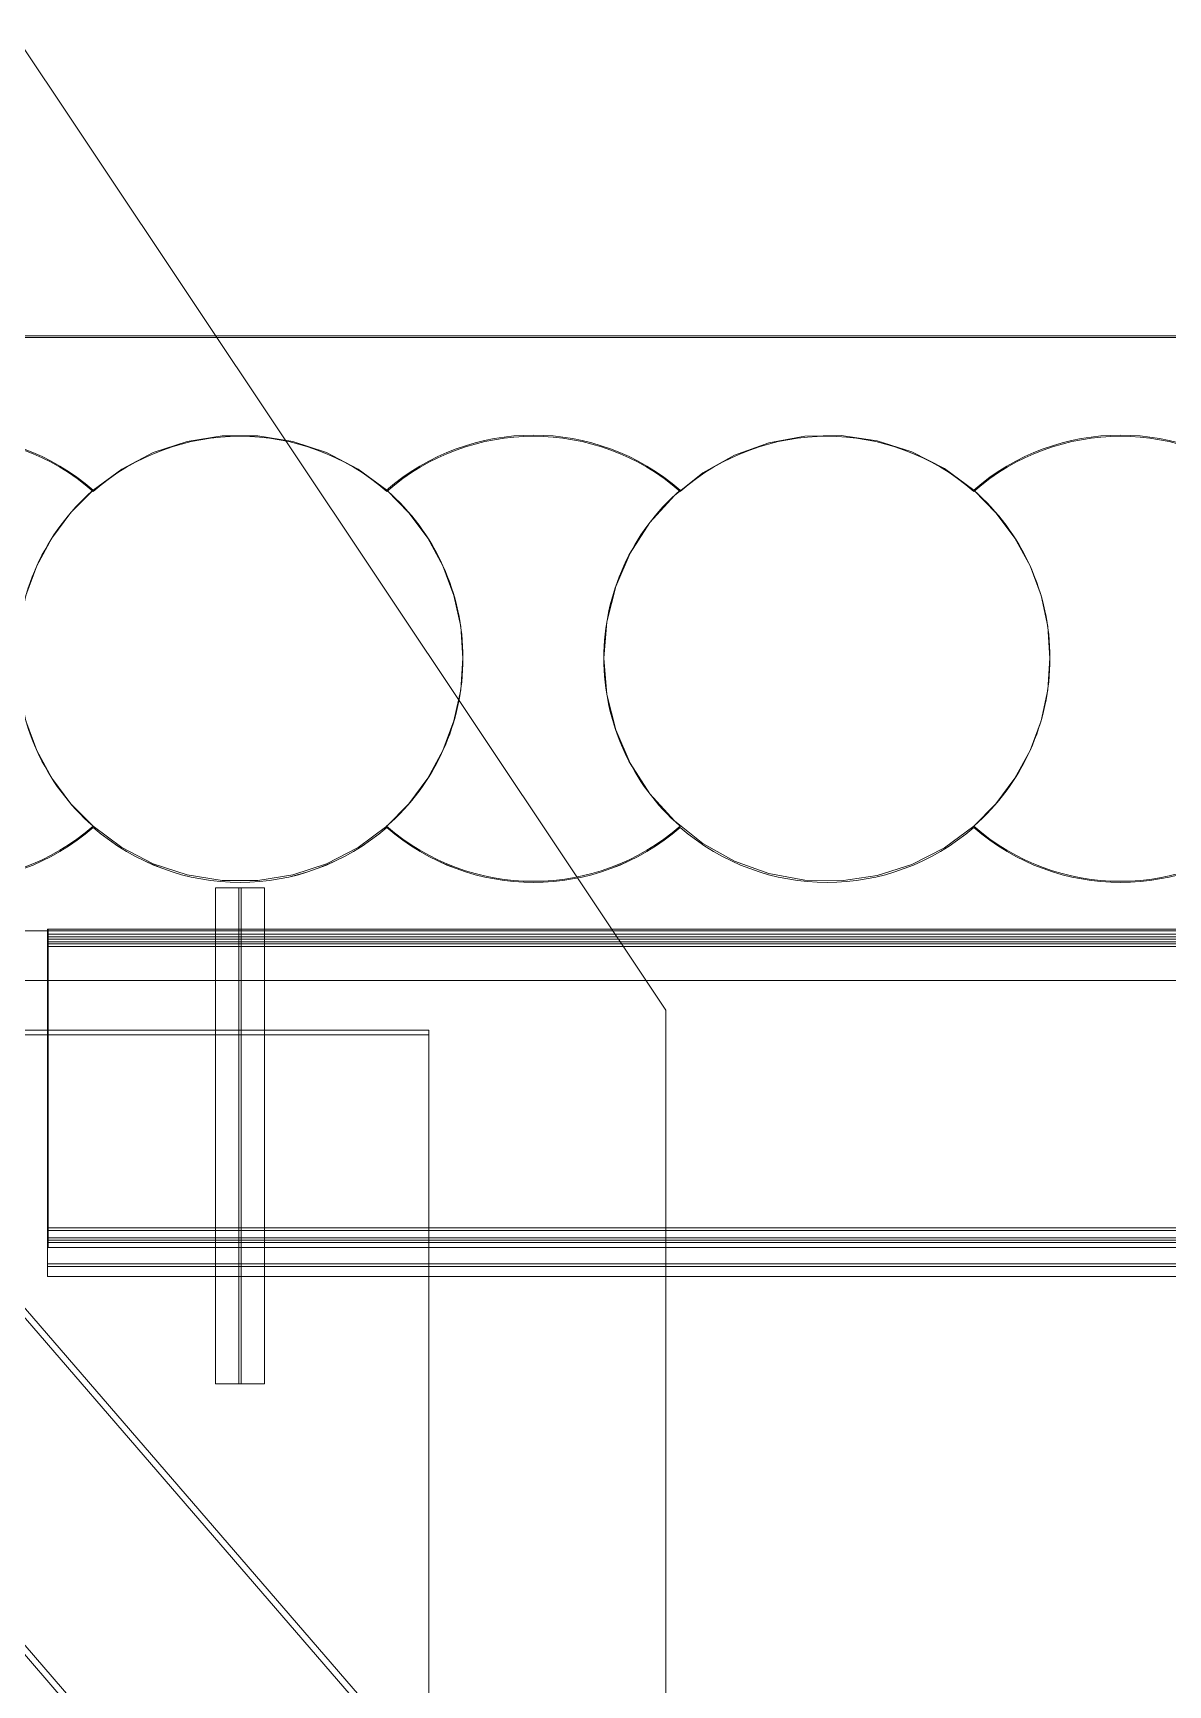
# Model space of a CAD drawing. Header units: metres. Extents: x 1753726 to 1755216, y 5920592 to 5921703.
# Drawn here: x 1755129.382 to 1755131.671, y 5921416.894 to 5921420.226 of the extents above; entities that cross this region are included whole.
import ezdxf

# ---------------------------------------------------------------- set-up
doc = ezdxf.new("R2010")
doc.units = ezdxf.units.M
for name, color, linetype, lineweight in [('A-FLOR-____-OTLN', 9, 'Continuous', 9), ('A-WALL-____-OTLN', 2, 'Continuous', 9), ('S-BEAM-____-OTLN', 7, 'Continuous', 9), ('S-FNDN-____-OTLN', 7, 'Continuous', 9)]:
    doc.layers.add(name, color=color, linetype=linetype, lineweight=lineweight)

# ---------------------------------------------------------------- blocks, each defined once
blk = doc.blocks.new('308492-ARUP-STPW-MOD-1600_rvt-1-X-ARUP-GL-HERNE_BAY_ALIGNMENT')
at = {"layer": 'A-WALL-____-OTLN'}
for p, q in [((1755126.7805, 5921418.2154), (1755130.1803, 5921418.2154)), ((1755130.1803, 5921418.2154), (1755130.1803, 5921417.2154)), ((1755130.1803, 5921415.9022), (1755130.1803, 5921417.2154)), ((1755130.1803, 5921417.2154), (1755130.1803, 5921415.9022))]:
    blk.add_line(p, q, dxfattribs=at)
blk = doc.blocks.new('Arup_Beam_Steel Circular Hollow Section_CHS_AU - STRUT 1A-5182775-X-ARUP-GL-HERNE_BAY_ALIGNMENT')
at = {"layer": 'S-BEAM-____-OTLN'}
for p, q in [((-2.9987, 0.2158), (2.9987, 0.2158)), ((-2.9987, -0.2158), (2.9987, -0.2158))]:
    blk.add_line(p, q, dxfattribs=at)
blk = doc.blocks.new('Arup_Beam_Steel Circular Hollow Section_CHS_AU - 4389171-X-ARUP-GL-HERNE_BAY_ALIGNMENT')
at = {"layer": 'S-BEAM-____-OTLN'}
for p, q in [((698.0239, 297.273), (694.1033, 301.8116)), ((698.0142, 297.2647), (694.0937, 301.8033)), ((693.7575, 301.5129), (697.678, 296.9743)), ((693.7671, 301.5212), (697.6876, 296.9826))]:
    blk.add_line(p, q, dxfattribs=at)
blk = doc.blocks.new('HB_Struct Framing_Support_2 - HB_Struct Framing_Support-5141438-X-ARUP-GL-HERNE_BAY_ALIGNMENT')
at = {"layer": 'S-BEAM-____-OTLN'}
for p, q in [((0.0495, -0.015), (-0.0495, -0.015)), ((-0.0495, -0.015), (-0.0133, -0.015)), ((-0.0133, -0.015), (-0.0495, -0.015)), ((-0.0495, -0.015), (0.0495, -0.015)), ((-0.0495, -0.015), (-0.0495, -1.015)), ((-0.0495, -0.015), (-0.0495, -1.015)), ((-0.0495, -0.015), (-0.0495, -1.015)), ((-0.0495, -0.015), (-0.0495, -1.015)), ((-0.0133, -0.015), (-0.0023, -0.015)), ((-0.0133, -0.015), (-0.0023, -0.015)), ((-0.0023, -1.015), (-0.0023, -0.015)), ((-0.0023, -1.015), (-0.0023, -0.015)), ((0.0023, -0.015), (0.0023, -1.015)), ((0.0023, -0.015), (0.0133, -0.015)), ((0.0023, -0.015), (0.0133, -0.015)), ((0.0023, -1.015), (0.0023, -0.015)), ((0.0495, -0.015), (0.0133, -0.015)), ((0.0133, -0.015), (0.0495, -0.015)), ((0.0495, -1.015), (0.0495, -0.015)), ((0.0495, -0.015), (0.0495, -1.015)), ((0.0495, -0.015), (0.0495, -1.015)), ((0.0495, -0.015), (0.0495, -1.015)), ((0.0495, -1.015), (-0.0495, -1.015)), ((-0.0495, -1.015), (-0.0133, -1.015)), ((-0.0133, -1.015), (-0.0495, -1.015)), ((-0.0495, -1.015), (0.0495, -1.015)), ((-0.0023, -1.015), (-0.0133, -1.015)), ((-0.0023, -1.015), (-0.0133, -1.015)), ((0.0133, -1.015), (0.0023, -1.015)), ((0.0133, -1.015), (0.0023, -1.015)), ((0.0495, -1.015), (0.0133, -1.015)), ((0.0133, -1.015), (0.0495, -1.015))]:
    blk.add_line(p, q, dxfattribs=at)
blk = doc.blocks.new('308492-ARUP-STTW-MOD-0100_rvt-1-X-ARUP-GL-HERNE_BAY_ALIGNMENT')
at = {"layer": 'S-BEAM-____-OTLN'}
for p, q in [((1755132.8015, 5921419.6154), (1755128.0805, 5921419.6154)), ((1755128.0805, 5921419.6154), (1755132.8015, 5921419.6154)), ((1755126.8805, 5921418.4154), (1755132.8015, 5921418.4154)), ((1755126.8805, 5921418.4154), (1755132.8015, 5921418.4154)), ((1755129.4106, 5921418.4185), (1755132.7665, 5921418.4185)), ((1755129.4106, 5921418.4085), (1755129.4106, 5921418.4185)), ((1755129.4106, 5921418.4085), (1755129.4106, 5921418.4185)), ((1755132.7665, 5921418.4185), (1755129.4106, 5921418.4185)), ((1755129.4106, 5921418.3935), (1755129.4106, 5921418.4185)), ((1755129.4106, 5921418.4185), (1755129.4106, 5921418.3935)), ((1755129.4106, 5921418.4185), (1755132.7615, 5921418.4185)), ((1755132.7615, 5921418.4185), (1755129.4106, 5921418.4185)), ((1755129.4106, 5921418.3985), (1755129.4106, 5921418.4185)), ((1755129.4106, 5921418.4185), (1755129.4106, 5921418.3985)), ((1755129.4106, 5921418.4185), (1755132.7665, 5921418.4185)), ((1755132.7665, 5921418.4185), (1755129.4106, 5921418.4185)), ((1755129.4106, 5921418.4085), (1755132.7665, 5921418.4085)), ((1755129.4106, 5921418.3889), (1755129.4106, 5921418.4085)), ((1755129.4106, 5921418.3889), (1755129.4106, 5921418.4085)), ((1755132.7665, 5921418.4085), (1755129.4106, 5921418.4085)), ((1755132.7665, 5921418.4085), (1755129.4106, 5921418.4085)), ((1755132.7665, 5921418.4085), (1755129.4106, 5921418.4085)), ((1755129.4106, 5921418.3889), (1755129.4106, 5921418.4085)), ((1755129.4106, 5921418.4085), (1755129.4106, 5921418.3889)), ((1755132.7665, 5921418.4085), (1755129.4106, 5921418.4085)), ((1755132.7665, 5921418.4085), (1755129.4106, 5921418.4085)), ((1755129.4124, 5921418.4035), (1755129.4124, 5921418.4185)), ((1755129.4124, 5921418.4185), (1755129.4124, 5921418.4035)), ((1755132.7665, 5921418.4185), (1755129.4124, 5921418.4185)), ((1755132.7665, 5921418.4185), (1755129.4124, 5921418.4185)), ((1755129.4124, 5921418.4035), (1755129.4124, 5921418.3839)), ((1755129.4124, 5921418.4035), (1755129.4124, 5921418.3839)), ((1755132.7665, 5921418.4035), (1755129.4124, 5921418.4035)), ((1755132.7665, 5921418.4035), (1755129.4124, 5921418.4035)), ((1755129.4124, 5921418.4035), (1755132.7665, 5921418.4035)), ((1755132.7665, 5921418.4035), (1755129.4124, 5921418.4035)), ((1755129.4124, 5921418.3839), (1755129.4124, 5921418.4035)), ((1755129.4124, 5921418.4035), (1755129.4124, 5921418.3839)), ((1755132.7665, 5921418.4035), (1755129.4124, 5921418.4035)), ((1755132.7665, 5921418.4035), (1755129.4124, 5921418.4035)), ((1755129.4106, 5921417.7385), (1755129.4106, 5921418.3985)), ((1755129.4106, 5921418.3985), (1755129.4106, 5921417.7385)), ((1755129.4106, 5921417.7385), (1755129.4106, 5921418.3985)), ((1755129.4106, 5921418.3985), (1755129.4106, 5921417.7385)), ((1755129.4106, 5921418.3985), (1755132.7665, 5921418.3985)), ((1755132.7665, 5921418.3985), (1755129.4106, 5921418.3985)), ((1755129.4106, 5921418.3985), (1755132.7665, 5921418.3985)), ((1755132.7665, 5921418.3985), (1755129.4106, 5921418.3985)), ((1755132.7665, 5921418.3985), (1755129.4106, 5921418.3985)), ((1755132.7665, 5921418.3985), (1755129.4106, 5921418.3985)), ((1755129.4106, 5921417.7435), (1755129.4106, 5921418.3935)), ((1755129.4106, 5921418.3935), (1755129.4106, 5921417.7435)), ((1755129.4106, 5921417.7435), (1755129.4106, 5921418.3935)), ((1755129.4106, 5921418.3935), (1755129.4106, 5921417.7435)), ((1755129.4106, 5921418.3935), (1755132.7615, 5921418.3935)), ((1755132.7615, 5921418.3935), (1755129.4106, 5921418.3935)), ((1755129.4106, 5921418.3935), (1755132.7615, 5921418.3935)), ((1755132.7615, 5921418.3935), (1755129.4106, 5921418.3935)), ((1755132.7615, 5921418.3935), (1755129.4106, 5921418.3935)), ((1755132.7615, 5921418.3935), (1755129.4106, 5921418.3935)), ((1755132.7665, 5921418.3889), (1755129.4106, 5921418.3889)), ((1755129.4106, 5921418.3749), (1755129.4106, 5921418.3889)), ((1755129.4106, 5921418.3749), (1755129.4106, 5921418.3889)), ((1755132.7665, 5921418.3889), (1755129.4106, 5921418.3889)), ((1755132.7665, 5921418.3889), (1755129.4106, 5921418.3889)), ((1755132.7665, 5921418.3889), (1755129.4106, 5921418.3889)), ((1755129.4106, 5921418.3749), (1755129.4106, 5921418.3889)), ((1755129.4106, 5921418.3749), (1755129.4106, 5921418.3889)), ((1755132.7665, 5921418.3889), (1755129.4106, 5921418.3889)), ((1755132.7665, 5921418.3889), (1755129.4106, 5921418.3889)), ((1755129.4106, 5921417.8301), (1755129.4106, 5921418.3749)), ((1755129.4106, 5921418.3749), (1755129.4106, 5921417.8301)), ((1755129.4106, 5921417.8301), (1755129.4106, 5921418.3749)), ((1755129.4106, 5921418.3749), (1755129.4106, 5921417.8301)), ((1755132.7665, 5921418.3839), (1755129.4124, 5921418.3839)), ((1755129.4124, 5921418.3839), (1755132.7665, 5921418.3839)), ((1755129.4124, 5921418.3839), (1755129.4124, 5921418.3699)), ((1755129.4124, 5921418.3699), (1755129.4124, 5921418.3839)), ((1755132.7665, 5921418.3839), (1755129.4124, 5921418.3839)), ((1755132.7665, 5921418.3839), (1755129.4124, 5921418.3839)), ((1755129.4124, 5921418.3699), (1755129.4124, 5921418.3839)), ((1755129.4124, 5921418.3699), (1755129.4124, 5921418.3839)), ((1755132.7665, 5921418.3839), (1755129.4124, 5921418.3839)), ((1755132.7665, 5921418.3839), (1755129.4124, 5921418.3839)), ((1755129.4124, 5921418.3699), (1755129.4124, 5921417.8251)), ((1755129.4124, 5921418.3699), (1755129.4124, 5921417.8251)), ((1755129.4124, 5921417.8251), (1755129.4124, 5921418.3699)), ((1755129.4124, 5921418.3699), (1755129.4124, 5921417.8251)), ((1755129.4106, 5921417.8161), (1755129.4106, 5921417.8301)), ((1755129.4106, 5921417.8301), (1755129.4106, 5921417.8161)), ((1755129.4106, 5921417.8161), (1755129.4106, 5921417.8301)), ((1755129.4106, 5921417.8161), (1755129.4106, 5921417.8301)), ((1755129.4106, 5921417.8161), (1755132.7665, 5921417.8161)), ((1755129.4106, 5921417.7965), (1755129.4106, 5921417.8161)), ((1755129.4106, 5921417.8161), (1755129.4106, 5921417.7965)), ((1755132.7665, 5921417.8161), (1755129.4106, 5921417.8161)), ((1755132.7665, 5921417.8161), (1755129.4106, 5921417.8161)), ((1755129.4106, 5921417.8161), (1755132.7665, 5921417.8161)), ((1755129.4106, 5921417.7965), (1755129.4106, 5921417.8161)), ((1755129.4106, 5921417.8161), (1755129.4106, 5921417.7965)), ((1755132.7665, 5921417.8161), (1755129.4106, 5921417.8161)), ((1755132.7665, 5921417.8161), (1755129.4106, 5921417.8161)), ((1755129.4124, 5921417.8111), (1755129.4124, 5921417.8251)), ((1755129.4124, 5921417.8111), (1755129.4124, 5921417.8251)), ((1755129.4124, 5921417.8111), (1755129.4124, 5921417.8251)), ((1755129.4124, 5921417.8111), (1755129.4124, 5921417.8251)), ((1755129.4124, 5921417.8111), (1755132.7665, 5921417.8111)), ((1755129.4124, 5921417.7915), (1755129.4124, 5921417.8111)), ((1755129.4124, 5921417.8111), (1755129.4124, 5921417.7915)), ((1755132.7665, 5921417.8111), (1755129.4124, 5921417.8111)), ((1755132.7665, 5921417.8111), (1755129.4124, 5921417.8111)), ((1755129.4124, 5921417.8111), (1755132.7665, 5921417.8111)), ((1755129.4124, 5921417.7915), (1755129.4124, 5921417.8111)), ((1755129.4124, 5921417.8111), (1755129.4124, 5921417.7915)), ((1755132.7665, 5921417.8111), (1755129.4124, 5921417.8111)), ((1755132.7665, 5921417.8111), (1755129.4124, 5921417.8111)), ((1755129.4106, 5921417.7965), (1755132.7665, 5921417.7965)), ((1755132.7665, 5921417.7965), (1755129.4106, 5921417.7965)), ((1755129.4106, 5921417.7965), (1755129.4106, 5921417.7865)), ((1755129.4106, 5921417.7865), (1755129.4106, 5921417.7965)), ((1755129.4106, 5921417.7965), (1755132.7665, 5921417.7965)), ((1755132.7665, 5921417.7965), (1755129.4106, 5921417.7965)), ((1755129.4106, 5921417.7965), (1755132.7665, 5921417.7965)), ((1755132.7665, 5921417.7965), (1755129.4106, 5921417.7965)), ((1755132.7665, 5921417.7865), (1755129.4106, 5921417.7865)), ((1755132.7665, 5921417.7865), (1755129.4106, 5921417.7865)), ((1755129.4124, 5921417.7915), (1755132.7665, 5921417.7915)), ((1755132.7665, 5921417.7915), (1755129.4124, 5921417.7915)), ((1755129.4124, 5921417.7915), (1755129.4124, 5921417.7765)), ((1755129.4124, 5921417.7765), (1755129.4124, 5921417.7915)), ((1755129.4124, 5921417.7915), (1755132.7665, 5921417.7915)), ((1755132.7665, 5921417.7915), (1755129.4124, 5921417.7915)), ((1755129.4124, 5921417.7915), (1755132.7665, 5921417.7915)), ((1755132.7665, 5921417.7915), (1755129.4124, 5921417.7915)), ((1755132.7665, 5921417.7765), (1755129.4124, 5921417.7765)), ((1755132.7665, 5921417.7765), (1755129.4124, 5921417.7765)), ((1755129.4106, 5921417.7435), (1755129.4106, 5921417.7185)), ((1755129.4106, 5921417.7185), (1755129.4106, 5921417.7435)), ((1755129.4106, 5921417.7435), (1755132.7615, 5921417.7435)), ((1755132.7615, 5921417.7435), (1755129.4106, 5921417.7435)), ((1755129.4106, 5921417.7435), (1755132.7615, 5921417.7435)), ((1755132.7615, 5921417.7435), (1755129.4106, 5921417.7435)), ((1755132.7615, 5921417.7435), (1755129.4106, 5921417.7435)), ((1755132.7615, 5921417.7435), (1755129.4106, 5921417.7435)), ((1755129.4106, 5921417.7385), (1755129.4106, 5921417.7185)), ((1755129.4106, 5921417.7185), (1755129.4106, 5921417.7385)), ((1755129.4106, 5921417.7385), (1755132.7665, 5921417.7385)), ((1755132.7665, 5921417.7385), (1755129.4106, 5921417.7385)), ((1755129.4106, 5921417.7385), (1755132.7665, 5921417.7385)), ((1755132.7665, 5921417.7385), (1755129.4106, 5921417.7385)), ((1755132.7665, 5921417.7385), (1755129.4106, 5921417.7385)), ((1755132.7665, 5921417.7385), (1755129.4106, 5921417.7385)), ((1755129.4106, 5921417.7185), (1755132.7615, 5921417.7185)), ((1755132.7615, 5921417.7185), (1755129.4106, 5921417.7185)), ((1755129.4106, 5921417.7185), (1755132.7665, 5921417.7185)), ((1755132.7665, 5921417.7185), (1755129.4106, 5921417.7185))]:
    blk.add_line(p, q, dxfattribs=at)
at = {"layer": 'S-FNDN-____-OTLN'}
for p, q in [((1755128.0807, 5921419.6126), (1755134.0017, 5921419.6126)), ((1755134.0017, 5921419.6126), (1755128.0807, 5921419.6126)), ((1755132.7017, 5921418.3156), (1755126.7807, 5921418.3156)), ((1755126.7807, 5921418.3156), (1755132.7017, 5921418.3156))]:
    blk.add_line(p, q, dxfattribs=at)
at = {"layer": 'S-FNDN-____-OTLN', "flags": 128}
for points in [[(1755129.5028, 5921419.3043), (1755129.5605, 5921419.347), (1755129.6241, 5921419.3801), (1755129.6922, 5921419.4026), (1755129.763, 5921419.414), (1755129.8348, 5921419.414), (1755129.9056, 5921419.4026), (1755129.9737, 5921419.3801), (1755130.0374, 5921419.347), (1755130.095, 5921419.3043)], [(1755130.095, 5921419.3043), (1755130.0374, 5921419.347), (1755129.9737, 5921419.3801), (1755129.9056, 5921419.4026), (1755129.8348, 5921419.414), (1755129.763, 5921419.414), (1755129.6922, 5921419.4026), (1755129.6241, 5921419.3801), (1755129.5605, 5921419.347), (1755129.5028, 5921419.3043)], [(1755130.5331, 5921418.9654), (1755130.5391, 5921419.0387), (1755130.557, 5921419.1099), (1755130.5862, 5921419.1774), (1755130.626, 5921419.2392), (1755130.6753, 5921419.2936), (1755130.7328, 5921419.3394), (1755130.797, 5921419.3751), (1755130.8662, 5921419.4), (1755130.9385, 5921419.4132), (1755131.0119, 5921419.4145), (1755131.0846, 5921419.4038), (1755131.1546, 5921419.3814), (1755131.2201, 5921419.348), (1755131.2792, 5921419.3043)], [(1755131.2792, 5921419.3043), (1755131.2201, 5921419.348), (1755131.1546, 5921419.3814), (1755131.0846, 5921419.4038), (1755131.0119, 5921419.4145), (1755130.9385, 5921419.4132), (1755130.8662, 5921419.4), (1755130.797, 5921419.3751), (1755130.7328, 5921419.3394), (1755130.6753, 5921419.2936), (1755130.626, 5921419.2392), (1755130.5862, 5921419.1774), (1755130.557, 5921419.1099), (1755130.5391, 5921419.0387), (1755130.5331, 5921418.9654)], [(1755129.3489, 5921418.9654), (1755129.3534, 5921419.0292), (1755129.367, 5921419.0916), (1755129.3892, 5921419.1515), (1755129.4197, 5921419.2077), (1755129.4578, 5921419.259), (1755129.5028, 5921419.3043)], [(1755129.5028, 5921419.3043), (1755129.4578, 5921419.259), (1755129.4197, 5921419.2077), (1755129.3892, 5921419.1515), (1755129.367, 5921419.0916), (1755129.3534, 5921419.0292), (1755129.3489, 5921418.9654)], [(1755130.095, 5921419.3043), (1755130.14, 5921419.2589), (1755130.1781, 5921419.2077), (1755130.2086, 5921419.1515), (1755130.2308, 5921419.0916), (1755130.2444, 5921419.0292), (1755130.2489, 5921418.9654)], [(1755130.2489, 5921418.9654), (1755130.2444, 5921419.0292), (1755130.2308, 5921419.0916), (1755130.2086, 5921419.1515), (1755130.1781, 5921419.2077), (1755130.14, 5921419.2589), (1755130.095, 5921419.3043)], [(1755131.2792, 5921419.3043), (1755131.3242, 5921419.2589), (1755131.3623, 5921419.2077), (1755131.3928, 5921419.1515), (1755131.415, 5921419.0916), (1755131.4286, 5921419.0292), (1755131.4331, 5921418.9654)], [(1755131.4331, 5921418.9654), (1755131.4286, 5921419.0292), (1755131.415, 5921419.0916), (1755131.3928, 5921419.1515), (1755131.3623, 5921419.2077), (1755131.3242, 5921419.2589), (1755131.2792, 5921419.3043)], [(1755129.5028, 5921418.6265), (1755129.4578, 5921418.6719), (1755129.4197, 5921418.7231), (1755129.3892, 5921418.7793), (1755129.367, 5921418.8392), (1755129.3534, 5921418.9016), (1755129.3489, 5921418.9654)], [(1755129.3489, 5921418.9654), (1755129.3534, 5921418.9016), (1755129.367, 5921418.8392), (1755129.3892, 5921418.7793), (1755129.4197, 5921418.7231), (1755129.4578, 5921418.6719), (1755129.5028, 5921418.6265)], [(1755130.2489, 5921418.9654), (1755130.2444, 5921418.9016), (1755130.2308, 5921418.8392), (1755130.2086, 5921418.7793), (1755130.1781, 5921418.7231), (1755130.14, 5921418.6719), (1755130.095, 5921418.6265)], [(1755130.095, 5921418.6265), (1755130.14, 5921418.6719), (1755130.1781, 5921418.7231), (1755130.2086, 5921418.7793), (1755130.2308, 5921418.8392), (1755130.2444, 5921418.9016), (1755130.2489, 5921418.9654)], [(1755131.2792, 5921418.6265), (1755131.2201, 5921418.5829), (1755131.1546, 5921418.5494), (1755131.0846, 5921418.527), (1755131.0119, 5921418.5163), (1755130.9385, 5921418.5176), (1755130.8662, 5921418.5309), (1755130.797, 5921418.5557), (1755130.7328, 5921418.5915), (1755130.6753, 5921418.6372), (1755130.626, 5921418.6917), (1755130.5862, 5921418.7534), (1755130.557, 5921418.8209), (1755130.5391, 5921418.8922), (1755130.5331, 5921418.9654)], [(1755130.5331, 5921418.9654), (1755130.5391, 5921418.8922), (1755130.557, 5921418.8209), (1755130.5862, 5921418.7534), (1755130.626, 5921418.6917), (1755130.6753, 5921418.6372), (1755130.7328, 5921418.5915), (1755130.797, 5921418.5557), (1755130.8662, 5921418.5309), (1755130.9385, 5921418.5176), (1755131.0119, 5921418.5163), (1755131.0846, 5921418.527), (1755131.1546, 5921418.5494), (1755131.2201, 5921418.5829), (1755131.2792, 5921418.6265)], [(1755131.4331, 5921418.9654), (1755131.4286, 5921418.9016), (1755131.415, 5921418.8392), (1755131.3928, 5921418.7793), (1755131.3623, 5921418.7231), (1755131.3242, 5921418.6719), (1755131.2792, 5921418.6265)], [(1755131.2792, 5921418.6265), (1755131.3242, 5921418.6719), (1755131.3623, 5921418.7231), (1755131.3928, 5921418.7793), (1755131.415, 5921418.8392), (1755131.4286, 5921418.9016), (1755131.4331, 5921418.9654)], [(1755130.095, 5921418.6265), (1755130.0374, 5921418.5838), (1755129.9737, 5921418.5507), (1755129.9056, 5921418.5282), (1755129.8348, 5921418.5168), (1755129.763, 5921418.5168), (1755129.6922, 5921418.5282), (1755129.6241, 5921418.5507), (1755129.5605, 5921418.5838), (1755129.5028, 5921418.6265)], [(1755129.5028, 5921418.6265), (1755129.5605, 5921418.5838), (1755129.6241, 5921418.5507), (1755129.6922, 5921418.5282), (1755129.763, 5921418.5168), (1755129.8348, 5921418.5168), (1755129.9056, 5921418.5282), (1755129.9737, 5921418.5507), (1755130.0374, 5921418.5838), (1755130.095, 5921418.6265)]]:
    blk.add_lwpolyline(points, dxfattribs=at)
at = {"layer": 'S-FNDN-____-OTLN'}
for centre, start, end in [((1755129.2068, 5921418.9654), 48.8609, 131.1391), ((1755129.2068, 5921418.9654), 48.8609, 131.1391), ((1755129.207, 5921418.9631), 48.8609, 131.1391), ((1755129.207, 5921418.9631), 48.8609, 131.1391), ((1755129.7991, 5921418.9631), 48.8609, 131.1391), ((1755129.7991, 5921418.9631), 48.8609, 131.1391), ((1755130.391, 5921418.9654), 48.8609, 131.1391), ((1755130.391, 5921418.9654), 48.8609, 131.1391), ((1755130.3912, 5921418.9631), 48.8609, 131.1391), ((1755130.3912, 5921418.9631), 48.8609, 131.1391), ((1755130.9833, 5921418.9631), 48.8609, 131.1391), ((1755130.9833, 5921418.9631), 48.8609, 131.1391), ((1755131.5752, 5921418.9654), 48.8609, 131.1391), ((1755131.5752, 5921418.9654), 48.8609, 131.1391), ((1755131.5754, 5921418.9631), 48.8609, 131.1391), ((1755131.5754, 5921418.9631), 48.8609, 131.1391), ((1755129.7989, 5921418.9654), 131.1391, 180), ((1755129.7989, 5921418.9654), 0, 48.8609), ((1755129.7989, 5921418.9654), 0, 48.8609), ((1755130.9831, 5921418.9654), 131.1391, 180), ((1755130.9831, 5921418.9654), 131.1391, 180), ((1755130.9831, 5921418.9654), 0, 48.8609), ((1755129.7989, 5921418.9654), 180, 228.8609), ((1755129.7989, 5921418.9654), 180, 228.8609), ((1755129.7989, 5921418.9654), 311.1391, 0), ((1755129.7989, 5921418.9654), 311.1391, 0), ((1755130.9831, 5921418.9654), 180, 228.8609), ((1755130.9831, 5921418.9654), 180, 228.8609), ((1755130.9831, 5921418.9654), 311.1391, 0), ((1755130.9831, 5921418.9654), 311.1391, 0), ((1755129.2068, 5921418.9654), 228.8609, 311.1391), ((1755129.2068, 5921418.9654), 228.8609, 311.1391), ((1755129.207, 5921418.9631), 228.8609, 311.1391), ((1755129.207, 5921418.9631), 228.8609, 311.1391), ((1755129.7991, 5921418.9631), 228.8609, 311.1391), ((1755130.391, 5921418.9654), 228.8609, 311.1391), ((1755130.3912, 5921418.9631), 228.8609, 311.1391), ((1755130.9833, 5921418.9631), 228.8609, 311.1391), ((1755130.9833, 5921418.9631), 228.8609, 311.1391), ((1755131.5752, 5921418.9654), 228.8609, 311.1391), ((1755131.5752, 5921418.9654), 228.8609, 311.1391), ((1755131.5754, 5921418.9631), 228.8609, 311.1391), ((1755131.5754, 5921418.9631), 228.8609, 311.1391)]:
    blk.add_arc(centre, 0.45, start, end, dxfattribs=at)
for centre, major_axis, start_param, end_param in [((1755129.7989, 5921418.9654), (0.45, 0), 2.288808, 3.141593), ((1755130.9831, 5921418.9654), (0.45, 0), 0, 0.852784), ((1755129.7991, 5921418.9631), (-0.2084, 0.3988), 1.942085, 3.378109), ((1755130.391, 5921418.9654), (0.2084, 0.3988), 2.905076, 4.3411), ((1755130.3912, 5921418.9631), (0.1581, 0.4213), 2.782587, 4.218611)]:
    blk.add_ellipse(centre, major_axis=major_axis, ratio=1, start_param=start_param, end_param=end_param, dxfattribs=at)
at = {"layer": 'S-BEAM-____-OTLN'}
for name, p in [('HB_Struct Framing_Support_2 - HB_Struct Framing_Support-5141438-X-ARUP-GL-HERNE_BAY_ALIGNMENT', (1755129.7989, 5921418.5169)), ('HB_Struct Framing_Support_2 - HB_Struct Framing_Support-5141438-X-ARUP-GL-HERNE_BAY_ALIGNMENT', (1755129.7989, 5921418.5169)), ('HB_Struct Framing_Support_2 - HB_Struct Framing_Support-5141438-X-ARUP-GL-HERNE_BAY_ALIGNMENT', (1755129.7989, 5921418.5169)), ('HB_Struct Framing_Support_2 - HB_Struct Framing_Support-5141438-X-ARUP-GL-HERNE_BAY_ALIGNMENT', (1755129.7989, 5921418.5169)), ('Arup_Beam_Steel Circular Hollow Section_CHS_AU - 4389171-X-ARUP-GL-HERNE_BAY_ALIGNMENT', (1754434.6848, 5921116.5106))]:
    blk.add_blockref(name, p, dxfattribs=at)
at = {"layer": 'S-BEAM-____-OTLN', "rotation": 310.8212242823756}
blk.add_blockref('Arup_Beam_Steel Circular Hollow Section_CHS_AU - STRUT 1A-5182775-X-ARUP-GL-HERNE_BAY_ALIGNMENT', (1755130.5754, 5921415.9035), dxfattribs=at)
blk = doc.blocks.new('308492-ARUP-STRW-MOD-1700_rvt-1-X-ARUP-GL-HERNE_BAY_ALIGNMENT')
at = {"layer": 'A-FLOR-____-OTLN'}
for p, q in [((1755125.9211, 5921425.3526), (1755130.658, 5921418.2551)), ((1755130.658, 5921418.2551), (1755125.9211, 5921425.3526)), ((1755130.658, 5921418.2551), (1755130.658, 5921414.2753)), ((1755130.658, 5921414.2753), (1755130.658, 5921418.2551)), ((1755130.1803, 5921418.2054), (1755126.7805, 5921418.2054)), ((1755126.7805, 5921418.2054), (1755130.1803, 5921418.2054)), ((1755130.1803, 5921414.5654), (1755130.1803, 5921418.2054)), ((1755130.1803, 5921418.2054), (1755130.1803, 5921414.5654))]:
    blk.add_line(p, q, dxfattribs=at)

msp = doc.modelspace()

# ---------------------------------------------------------------- block references
for name in ['308492-ARUP-STPW-MOD-1600_rvt-1-X-ARUP-GL-HERNE_BAY_ALIGNMENT', '308492-ARUP-STRW-MOD-1700_rvt-1-X-ARUP-GL-HERNE_BAY_ALIGNMENT', '308492-ARUP-STTW-MOD-0100_rvt-1-X-ARUP-GL-HERNE_BAY_ALIGNMENT']:
    msp.add_blockref(name, (0, 0))

doc.saveas('drawing.dxf')
